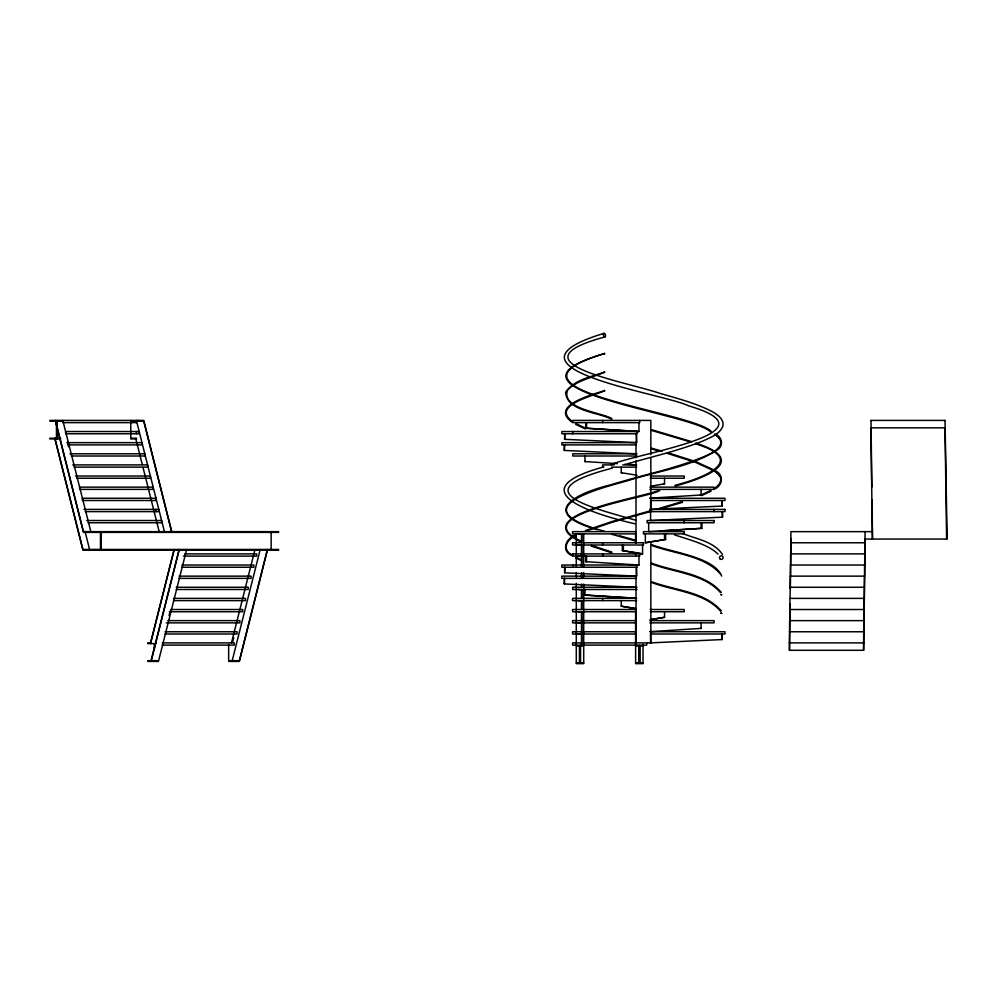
<?xml version="1.0" encoding="UTF-8"?>
<svg xmlns="http://www.w3.org/2000/svg" width="997" height="997" viewBox="0 0 997 997"><rect width="100%" height="100%" fill="white"/><g stroke="black" fill="none" stroke-linecap="round" stroke-linejoin="round"><path stroke-width="1.5" d="M865.222 539.065L863.614 650.306L789.45 650.306L790.123 603.958M790.347 588.504L791.057 539.065M711.073 431.227C688.69 410.577 483.732 389.914 604.643 353.524C481.202 389.54 690.011 412.16 710.711 431.875M611.859 418.566C600.942 412.334 560.588 408.745 567.592 390.151C576.627 380.38 592.941 377.489 604.643 372.068C591.595 376.741 574.048 379.608 565.623 392.182C566.583 411.499 598.898 412.073 611.647 419.288M150.547 642.891L174.026 549.683M150.559 643.626L174.039 550.431M151.07 660.687L179.099 549.447M151.095 661.422L179.111 550.182M169.054 615.585L170.188 611.074M186.476 550.182L158.448 661.422L147.743 661.422L147.743 660.687L157.688 660.687M231.466 642.891L254.945 549.683M232.6 642.13L233.734 637.619M232.014 661.422L260.043 550.182M267.37 549.447L239.355 660.687L229.397 660.687M267.395 550.182L239.38 661.422L228.662 661.422L228.662 644.436M603.933 333.359C487.458 368.554 662.706 392.98 688.591 405.841C780.128 432.561 636.859 453.062 611.173 464.627M572.49 421.581C549.883 405.131 595.521 395.597 604.643 390.6C595.321 393.79 548.45 405.318 572.079 422.205M580.179 646.218L583.706 645.857M576.291 662.905L579.818 662.544L579.818 645.545M639.513 646.218L643.028 645.857M635.612 662.905L639.139 662.544L639.139 645.545M714.363 488.318C718.849 485.863 723.286 479.731 719.286 475.507M714.749 488.954C723.062 485.489 723.909 473.999 714.787 470.547M575.83 535.015C566.109 537.682 560.464 550.83 572.041 555.653M576.154 535.688C566.495 538.879 561.348 550.132 572.54 555.105M604.381 353.312L604.606 354.022M604.381 371.856L604.606 372.554M604.381 390.388L604.606 391.098M710.674 490.536L701.128 494.986L650.206 498.176M711.048 491.185L701.464 495.634M604.618 531.301C526.279 510.19 586.199 491.77 627.337 480.828C657.422 470.983 690.722 467.182 717.678 449.647C723.76 445.734 722.04 436.998 715.759 434.206M675.193 486.025C704.804 478.261 750.554 460.639 695.657 443.054M585.413 530.566L611.635 521.655L651.465 510.526M585.7 531.251L611.871 522.353L651.664 511.237M605.042 336.899A1.857 0.972 72 0 1 603.397 334.469A1.857 0.972 72 0 1 605.029 334.02A1.857 0.972 72 0 1 605.042 336.899C509.903 362.584 623.424 380.929 660.126 393.416C677.661 398.551 695.619 403.062 711.945 411.499C717.304 414.416 724.931 419.563 722.675 426.728C718.987 434.792 709.565 437.808 702.137 441.335C677.985 450.794 652.636 456.601 627.761 463.705M603.87 466.87C517.505 490.474 592.829 514.091 634.815 523.786M612.332 468.141C523.699 490.935 587.569 506.613 635.75 520.222M675.006 485.315C704.331 477.949 748.784 459.891 695.395 443.752M682.26 501.628L659.516 508.296M682.459 502.338L659.702 509.018M659.516 489.764C651.178 496.768 523.151 513.754 580.266 541.62M659.702 490.474C650.954 497.515 524.696 514.564 580.59 540.96M651.253 486.125L664.538 483.819L664.538 478.248M645.346 533.869L645.346 542.767L665.61 539.439L665.61 533.869M665.61 539.439L645.346 542.767M650.181 619.611L664.538 617.305L664.538 611.734M651.253 619.611L664.538 617.305M701.888 522.752L701.888 528.31L648.673 531.65L648.673 522.752M660.251 530.965L701.888 528.31M650.206 631.662L701.103 628.422L701.103 622.863M722.214 500.506L722.214 506.065L650.592 509.405L650.592 500.506L724.993 500.506L724.993 498.276L649.845 498.276M722.513 511.623L722.513 517.181L650.592 520.521L650.592 511.623M650.306 642.891L722.214 639.551L722.214 633.992M870.867 420.41L945.181 420.41M62.051 421.145L49.85 421.145L49.85 420.41L143.742 420.41L171.758 531.65M131.517 421.145L143.718 421.145L171.733 532.386M638.965 422.628L638.965 431.539L585.738 428.199L576.191 423.8M638.965 431.539L585.738 428.199L585.738 422.628M60.281 438.206L49.85 438.206L49.85 438.954L60.792 438.954M131.517 438.206L136.589 438.206M136.664 438.954L130.781 438.954L130.781 420.41M564.626 433.757L564.626 439.316L564.913 433.757M67.148 442.656L141.985 442.656L141.985 444.886L68.419 444.886L68.419 442.656M636.049 442.656L561.847 442.656L561.847 444.886L636.26 444.886M636.547 433.757L636.547 442.656L636.26 433.757M564.339 444.886L564.339 450.445L564.626 444.886M69.952 453.785L144.789 453.785L144.789 456.003L71.223 456.003M637.008 453.785L572.777 453.785L572.777 456.003L637.008 456.003M584.952 456.003L584.952 461.561L585.738 461.561M72.756 464.901L147.593 464.901L147.593 467.132L74.015 467.132M614.227 464.901L602.637 464.901L602.637 467.132M622.726 464.901L636.622 464.901L625.057 464.116M611.572 467.132L636.622 467.132M621.243 467.132L621.243 472.69L622.315 472.69M75.548 476.03L150.385 476.03L150.385 478.248L76.819 478.248L76.819 476.03M650.218 476.03L684.216 476.03L684.216 478.248L650.218 478.248M663.466 483.819L664.538 483.819M649.845 487.147L714.076 487.147L714.076 489.377L649.845 489.377M700.318 494.936L701.103 494.936L701.103 489.377M722.214 506.065L721.928 500.506M83.96 509.405L158.797 509.405L158.797 511.623L85.231 511.623M722.513 517.181L722.214 511.623M86.764 520.521L161.601 520.521L161.601 522.752L88.035 522.752M635.924 531.65L572.577 531.65L572.577 533.869L635.924 533.869M872.462 531.65L790.883 531.65L790.883 542.767M864.611 539.065L947.15 539.065L945.019 420.41M622.315 544.998L622.315 550.556L642.579 553.896L642.579 544.998M184.657 553.896L256.69 553.896L256.69 556.114L183.386 556.114M572.577 553.896L639.713 553.896L639.713 556.114L572.577 556.114L572.777 553.896M642.579 553.896L622.315 550.556M585.738 556.114L585.738 561.685L586.535 561.685L586.535 556.114M181.853 565.025L253.886 565.025L253.886 567.243L181.853 567.243M638.18 565.025L638.965 565.025L638.965 556.114M564.626 567.243L564.626 572.801L564.913 567.243M179.049 576.141L251.082 576.141L251.082 578.372L179.049 578.372M636.049 576.141L561.847 576.141L561.847 578.372L636.26 578.372M636.547 567.243L636.547 576.141L636.26 567.243M564.339 578.372L564.339 583.93L564.626 578.372M176.245 587.27L248.278 587.27L248.278 589.489L176.245 589.489M637.008 587.27L572.577 587.27L572.777 589.489M790.085 587.27L864.399 587.27M572.577 589.489L637.008 589.489M584.952 589.489L584.952 595.059L636.634 598.287L572.577 598.387L572.577 600.618L636.622 600.618M173.441 598.387L245.474 598.387L245.474 600.618L173.441 600.618M621.243 600.618L621.243 606.176L635.6 608.494M170.637 609.516L242.682 609.516L242.682 611.734L169.365 611.734M635.924 609.516L572.577 609.516L572.577 611.734L635.924 611.734M650.218 609.516L684.216 609.516L684.216 611.734L650.218 611.734M167.832 620.633L239.878 620.633L239.878 622.863L166.3 622.863M635.924 620.633L572.577 620.633L572.577 622.863L635.924 622.863M649.845 620.633L714.076 620.633L714.076 622.863L649.845 622.863M700.318 628.422L701.103 628.422M165.041 631.762L237.074 631.762L237.074 633.992L165.041 633.992M635.924 631.762L572.577 631.762L572.577 633.992L635.924 633.992M649.845 631.762L724.993 631.762L724.993 633.992L650.48 633.992L650.592 642.891M789.45 631.762L863.763 631.762M722.214 639.551L721.928 633.992M150.684 642.891L147.743 642.891L147.743 643.626L155.856 643.626M162.237 642.891L234.27 642.891L234.27 645.109L162.237 645.109M789.288 642.891L863.601 642.891M576.291 645.857L579.818 646.218M635.612 645.857L639.139 646.218M580.179 645.545L580.179 662.544L583.706 662.905M639.513 645.545L639.513 662.544L643.028 662.905M564.626 439.316L636.547 442.656M564.339 450.445L636.26 453.785M564.626 572.801L636.547 576.141M564.339 583.93L636.26 587.27M584.952 461.561L617.342 463.63M585.738 561.685L638.965 565.025M584.952 595.059L635.849 598.287M621.243 472.69L637.071 475.257M621.243 606.176L635.999 608.743M651.664 429.695L691.856 441.708M651.465 430.405L689.077 441.521M651.664 448.239L662.344 451.205M651.465 448.949L659.516 451.167M635.376 540.187L619.449 535.738M651.664 544.649C671.878 552.512 714.126 556.962 721.654 576.054M651.465 545.347C674.097 553.858 704.281 555.317 720.544 574.098M635.189 540.897L611.672 534.23M651.664 563.18C674.508 571.879 704.343 572.864 721.192 592.28M651.465 563.891C674.097 572.403 704.281 573.861 720.544 592.642M651.664 581.725C674.508 590.423 704.343 591.408 721.192 610.812M651.465 582.435C674.097 590.934 704.281 592.405 720.544 611.186M667.591 452.688L695.657 461.586L713.553 469.799M667.379 453.398L695.395 462.284L713.104 470.397M611.846 552.051L591.47 545.396M674.483 534.866C689.089 539.626 708.892 544.786 718.002 554.108M611.672 552.774L591.171 546.082M683.007 533.632C696.442 539.053 713.927 541.521 722.476 554.469M597.515 529.768C538.866 513.168 572.951 493.814 611.635 484.579C643.115 474.834 676.016 468.578 706.237 455.679C712.78 452.987 725.018 446.133 719.286 438.418M585.438 428.922L575.792 424.435M576.166 557.273L580.59 559.491M575.817 557.934L580.266 560.164M714.338 434.056L717.242 436.275M714.338 471.132L717.242 473.351M717.192 436.212L719.348 438.493M717.192 473.288L719.348 475.569M164.405 531.65L136.377 420.41L136.377 422.628L62.811 422.628L62.811 420.41L90.839 531.65M135.829 438.954L142.272 464.502M143.02 467.506L159.308 532.149M67.36 442.194L68.494 446.706M85.019 531.401L89.568 549.447M55.458 420.41L83.474 531.65L278.612 531.65L278.612 532.386L83.449 532.386L55.433 421.145M54.922 438.206L82.95 549.447L278.612 549.447L278.612 550.182L82.925 550.182L54.897 438.954M946.602 539.065L945.006 427.825L870.855 427.825L872.45 539.065M872.462 539.065L872.138 499.671M871.827 487.147L871.017 420.41M865.047 531.65L865.047 542.767L790.733 542.767L790.733 553.896M864.885 542.767L864.885 553.896L790.571 553.896L790.571 565.025M864.723 553.896L864.723 565.025L790.409 565.025L790.409 576.141M864.561 565.025L864.561 576.141L790.247 576.141L790.085 598.387M864.399 576.141L864.249 598.387L789.923 598.387L789.923 609.516M864.087 598.387L864.087 609.516L789.774 609.516L789.774 620.633M863.925 609.516L863.925 620.633L789.612 620.633L789.45 650.306M863.763 620.633L863.601 650.306M714.076 509.405L714.076 511.623M701.103 522.752L701.103 528.31M684.216 520.521L684.216 522.752M664.538 533.869L664.538 539.439M650.842 454.632L650.842 420.41L572.777 420.41L572.777 422.628L639.713 422.628L639.713 420.41M650.842 457.748L650.842 510.638M650.842 541.757L650.842 642.891L572.577 642.891L572.577 645.109L646.741 645.109L646.741 642.891M643.028 644.374L643.028 663.653L635.612 663.653L635.612 611.124M639.887 645.919L639.887 662.905M638.765 645.919L638.765 662.905M636.011 442.194L636.011 457.748M636.011 460.863L636.011 543.315M636.011 575.992L636.011 642.891M635.612 533.869L635.612 543.141M635.612 552.413L635.612 555.503M623.387 544.998L623.387 550.556M602.637 420.41L602.637 422.628M602.637 542.767L602.637 544.998M602.637 553.896L602.637 556.114M602.637 598.387L602.637 600.618M586.535 422.628L586.535 428.199M583.706 533.869L583.706 566.321M583.706 572.502L583.706 577.126M583.706 584.055L583.706 663.653L576.291 663.653L576.291 583.307M581.849 533.869L581.849 542.617M581.849 544.998L581.849 555.192M581.849 556.114L581.849 566.321M581.849 573.076L581.849 577.437M581.849 584.192L581.849 587.108M581.849 589.489L581.849 598.237M581.849 600.618L581.849 609.354M581.849 611.734L581.849 621.941M581.849 622.863L581.849 633.058M581.849 633.992L581.849 644.187M581.475 542.667L581.475 534.242L578.148 533.869M581.475 555.192L581.475 545.371L578.148 544.998M581.475 566.321L581.475 556.488L578.148 556.114M581.475 573.225L581.475 577.437M581.475 584.354L581.475 587.158M581.475 598.287L581.475 589.863L578.148 589.489M581.475 609.404L581.475 600.992L578.148 600.618M581.475 621.941L581.475 612.108L578.148 611.734M581.475 633.058L581.475 623.237L578.148 622.863M581.475 644.187L581.475 634.354L578.148 633.992M580.553 645.919L580.553 662.905M579.444 645.919L579.444 662.905M576.291 533.869L576.291 566.321M576.291 572.502L576.291 577.126M572.777 431.539L572.777 433.757M572.777 565.025L572.777 567.243M271.147 532.386L271.147 549.447M248.278 576.141L248.278 578.372M236.027 660.687L236.027 661.422M155.993 509.405L155.993 511.623M154.361 643.626L154.361 649.832M138.134 420.41L138.134 421.145M136.377 431.539L136.377 433.757M101.108 531.65L101.108 550.182M100.46 532.386L100.46 549.447M94.69 531.65L94.69 532.386M94.69 549.447L94.69 550.182M57.203 420.41L57.203 438.954M56.468 424.248L56.468 438.206M720.931 594.586L721.654 594.773L720.931 594.586M720.931 613.13L721.654 613.317L720.931 613.13M139.181 431.539L65.615 431.539L65.615 433.757L139.181 433.757L139.181 431.539M637.008 431.539L561.847 431.539L561.847 433.757L637.008 433.757L637.008 431.539M153.189 487.147L79.623 487.147L79.623 489.377L153.189 489.377L153.189 487.147M155.993 498.276L82.427 498.276L82.427 500.506L155.993 500.506L155.993 498.276M724.993 509.405L649.845 509.405L649.845 511.623L724.993 511.623L724.993 509.405M714.076 520.521L647.128 520.521L647.128 522.752L714.076 522.752L714.076 520.521M684.216 531.65L643.426 531.65L643.426 533.869L684.216 533.869L684.216 531.65M643.426 542.767L572.577 542.767L572.577 544.998L643.426 544.998L643.426 542.767M637.008 565.025L561.847 565.025L561.847 567.243L637.008 567.243L637.008 565.025M720.345 559.155A1.857 1.782 -10.9 0 0 723.149 557.597A1.857 1.782 -10.9 0 0 720.382 556.052A1.857 1.782 -10.9 0 0 720.345 559.155"/></g></svg>
